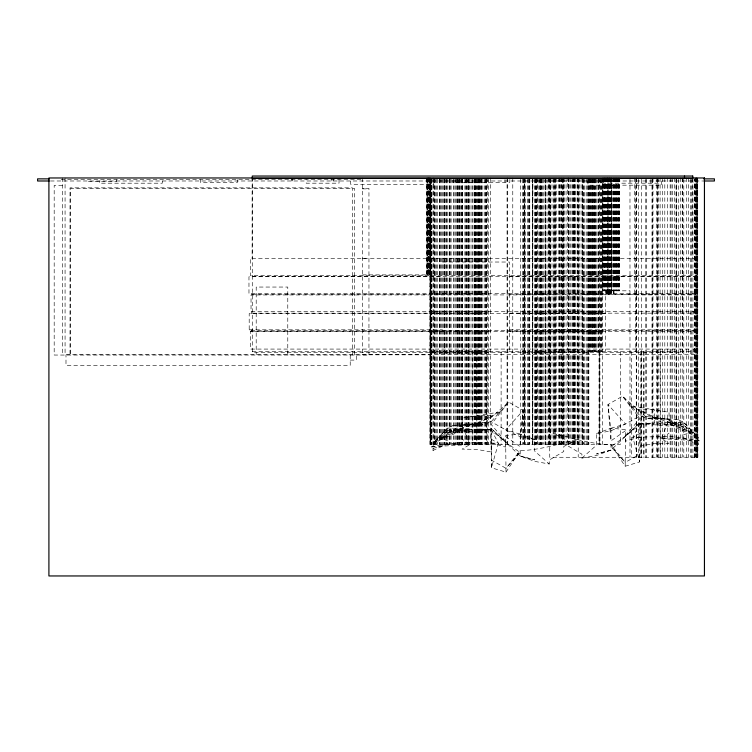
<?xml version="1.0" encoding="UTF-8"?>
<svg xmlns="http://www.w3.org/2000/svg" width="752" height="752" viewBox="0 0 752 752"><rect width="100%" height="100%" fill="white"/><g stroke="black" fill="none" stroke-linecap="round" stroke-linejoin="round"><path stroke-width="0.56" stroke-dasharray="3.76 2.82" d="M625.485 430.689L610.962 440.841L607.983 404.548L622.506 396.21L629.932 405.864L654.531 409.793L654.531 423.047L640.037 423.564L640.018 433.293L632.761 437.42L639.708 461.907L625.194 466.249L610.962 444.817C591.072 444.018 571.934 438.237 552.88 432.983L567.393 440.616M669.054 426.055L640.037 423.564L639.708 461.907L639.708 454.236L625.194 462.395L625.485 436.207L640.008 422.577L640.008 424.41L625.485 436.207L610.962 446.754L625.194 462.395L625.194 466.249M505.682 436.574L520.196 446.726L523.176 410.432L508.662 402.094L483.141 424.617L462.113 425.153L447.59 432.964L453.071 425.557L474.098 424.184L483.141 424.617L491.159 421.712L508.662 402.094L491.159 424.419L505.682 441.48M636.248 351.663L636.615 347.687M683.577 438.021L698.091 444.535L699.463 440.841L683.577 438.021L661.281 438.679L669.054 419.268L683.577 427.08L678.088 419.672L657.06 418.3L648.027 418.732L640.008 415.828L622.506 396.21L648.027 418.732L669.054 419.268L640.008 415.828L625.485 423.978L610.962 430.83L596.439 433.566L596.439 445.24L581.916 458.109L581.916 454.189L567.393 445.607L567.534 177.97M640.037 423.564L632.761 437.42L669.054 436.254L683.577 438.454L698.091 442.514M505.974 472.134L520.196 450.702C540.096 449.903 559.225 444.122 578.288 438.867L563.765 446.5L563.765 451.491L549.242 460.074L549.242 463.993L534.719 461.399L520.196 455.975L491.159 428.461L491.159 430.294L505.682 442.091L520.196 452.638L505.974 468.28L505.974 472.134L491.451 467.791L491.131 429.448L476.636 428.931L491.159 430.294M462.113 431.939L491.131 429.448L491.451 460.121L505.974 468.28L520.196 450.702L520.196 456.05L534.719 459.867L520.196 455.975M625.485 435.596L640.008 418.535L629.932 405.864L657.06 418.3L683.577 427.08M447.59 432.964L474.098 424.184L501.236 411.748L462.113 418.168L462.113 428.875L447.59 430.652L440.334 438.538L447.59 440.559M581.916 458.109L596.439 455.515L610.962 450.091L640.008 422.577M447.59 430.652L433.067 443.144L454.847 433.556L462.113 428.875L454.847 430.586L447.59 433.566L440.334 438.905M433.067 445.41C443.84 435.427 456.934 429.815 471.833 429.712C457.536 429.646 443.981 434.665 433.067 443.906M596.439 433.566L610.962 428.236L625.485 429.561L625.485 441.236L640.008 436.959L640.008 446.115L654.531 443.501L669.054 443.229L661.281 438.679L669.054 433.143M454.847 430.586L462.113 425.97M534.719 439.45L520.196 436.715L505.682 429.862L491.159 421.712L462.113 425.153L469.878 444.564L462.113 449.113L476.636 449.386L491.159 451.999L491.159 442.843L505.682 447.12L505.682 435.446L520.196 434.12L534.719 439.45L534.719 451.125L549.242 463.993M453.071 425.557L447.59 428.095L433.067 443.088L447.59 428.095L468.618 428.649L493.218 415.339L476.636 415.677M447.59 443.906L431.695 446.726L433.067 450.42L447.59 443.906L469.878 444.564L462.113 439.027M610.962 428.236L625.485 423.978L607.983 404.548L610.962 430.83L610.962 440.841M433.067 448.399L447.59 444.338L462.113 442.138L498.407 443.304L491.451 467.791L491.451 460.121M610.962 450.091L596.439 453.982L610.962 450.166L610.962 444.817L625.194 462.395M683.577 434.675L690.834 432.654L683.577 424.767L669.054 422.991L669.054 412.284L654.531 409.793L637.95 409.455L662.54 422.765L683.577 422.21L698.091 437.203L698.091 444.535M640.008 424.41L654.531 423.047M462.113 425.153L474.098 424.184M431.695 446.726L469.878 444.564M61.072 179.728L362.52 179.728M50.44 180.988L702.678 180.988M658.432 183.187L603.715 183.187L603.715 179.399M62.444 185.406L54.182 185.406L54.182 355.047L368.95 355.047L368.95 188.404L362.52 188.404M362.52 188.874L368.95 188.874M696.549 258.331L250.35 258.331L250.35 275.505L696.549 275.505M362.52 258.556L368.95 258.556M442.571 262.025L509.508 262.025L509.508 351.663M362.52 274.884L430.746 274.884M252.409 276.529L442.571 276.529M509.508 276.529L696.775 276.529M696.775 276.68L248.968 276.727L248.968 293.637L696.775 293.637M602.634 290.817L629.979 290.817M694.942 293.684L695.591 293.684M605.68 294.267L635.28 294.267M251.958 294.718L442.571 294.718M509.508 294.718L695.854 294.718M695.854 311.648L251.036 311.648L251.036 294.953L605.68 294.906M635.28 294.906L695.854 294.906M251.723 313.161L442.571 313.161M509.508 313.161L696.549 313.161M605.68 313.584L249.194 313.584L249.194 330.278L694.942 330.278M249.194 329.827L442.571 329.827M509.508 329.827L696.549 329.827M442.571 331.369L250.35 331.294L250.35 349.078L694.942 349.078M509.508 331.369L694.942 331.369M250.35 331.491L605.68 331.491M252.287 351.663L693.325 351.663L693.325 349.078M694.942 354.493L65.067 354.493L65.067 177.97M362.52 354.822L431.714 354.822M350.225 360.095L356.373 360.095L356.373 355.047M661.281 438.679L699.463 440.841M657.06 418.3L669.054 419.268M690.834 433.02L683.577 427.681L676.311 424.701L669.054 422.991L676.311 427.672L698.091 437.26L683.577 422.21L678.088 419.672M520.196 434.12L505.682 429.862L523.176 410.432L520.196 436.715L520.196 446.726M491.15 439.177L498.407 443.304L491.131 429.448M669.054 420.086L676.311 424.701M698.091 438.021C687.178 428.781 673.632 423.761 659.325 423.827C674.234 423.931 687.319 429.542 698.091 439.525M698.091 437.26L683.577 424.767M491.159 428.461L505.682 442.091L505.974 468.28M697.668 457.272L697.687 179.145L697.884 457.272L549.74 457.272L549.74 351.663M697.489 179.145L697.442 457.272M697.33 177.97L697.292 457.272M697.123 177.97L697.132 457.272L697.001 177.97M696.813 177.97L696.822 457.272M696.7 177.97L696.643 457.272M696.531 177.97L696.512 457.272M696.474 177.97L696.408 457.272M696.183 177.97L696.314 457.272M695.591 177.97L695.591 457.272M695.271 177.97L695.271 293.684M694.942 177.97L694.942 457.272M693.739 311.648L693.739 313.161M693.494 329.827L693.494 331.369M692.902 179.145L692.902 457.272M692.752 177.97L692.752 258.331M691.483 179.145L691.483 457.272M690.684 179.145L690.674 457.272M688.418 177.97L688.418 457.272M686.416 177.97L686.416 457.272M683.794 179.145L683.794 457.272M682.515 177.97L682.515 352.462L252.268 352.462L252.268 177.97M682.214 177.97L682.214 457.272M680.645 177.97L680.645 457.272M678.736 179.145L678.736 457.272M676.509 179.145L676.509 457.272M676.227 177.97L676.227 457.272M676.067 179.145L676.067 457.272M674.431 177.97L674.431 457.272M672.391 177.97L672.391 457.272M671.047 177.97L671.047 457.272M670.164 177.97L670.164 457.272M667.325 177.97L667.325 457.272M664.806 177.97L664.806 457.272M662.456 177.97L662.456 457.272M661.666 180.988L661.666 185.171L587.923 185.171L587.923 180.988M660.557 351.663L660.557 457.272M660.106 177.97L660.106 457.272M658.423 177.97L658.423 457.272M657.727 177.97L657.727 457.272M657.596 179.145L657.596 457.272M656.308 177.97L656.308 457.272M652.99 177.97L652.99 457.272M652.379 179.145L652.379 457.272M651.993 179.145L651.993 457.272M650.809 179.399L650.809 183.187M646.626 179.145L646.626 457.272M645.771 179.145L645.771 457.272M644.05 351.663L644.05 457.272M643.468 351.663L643.411 457.272M641.729 351.663L641.729 457.272M641.588 179.145L641.588 457.272M640.789 351.663L640.789 457.272M638.429 179.145L638.429 457.272M636.615 177.97L636.615 457.272M636.248 177.97L636.248 457.272M635.28 179.145L635.28 351.663M634.603 177.97L634.603 294.267M631.52 351.663L631.52 457.272M629.979 179.136L629.979 457.272M620.409 351.663L620.409 444.423L429.947 444.423L429.9 177.97M619.375 177.97L619.281 290.817M619.178 177.97L619.178 290.817M618.934 177.97L618.934 290.817M618.642 177.97L618.642 290.817M618.36 177.97L618.36 290.817M617.806 177.97L617.806 290.817M617.148 177.97L617.148 290.817M616.866 177.97L616.866 290.817M616.621 177.97L616.621 290.817M616.132 177.97L616.132 290.817M615.277 177.97L615.277 290.817M615.098 177.97L615.098 290.817M614.948 177.97L614.948 290.817M614.779 177.97L614.779 290.817M613.952 177.97L613.952 294.267M613.811 177.97L613.811 294.267M613.435 177.97L613.397 294.267M612.278 177.97L612.278 290.817M611.818 177.97L611.818 290.817M611.667 177.97L611.667 294.267M611.498 177.97L611.498 294.267M611.273 290.817L611.273 177.97L611.188 294.267M610.521 177.97L610.521 294.267M610.436 179.399L610.436 183.187M610.295 177.97L610.295 294.267M610.126 177.97L610.126 290.817M609.957 177.97L609.957 294.267M609.693 177.97L609.693 294.267M609.543 177.97L609.543 290.817M609.458 177.97L609.458 294.267M609.148 177.97L609.148 294.267M608.97 177.97L608.97 290.817M608.894 177.97L608.894 294.267M608.575 177.97L608.575 294.267M607.983 290.817L607.983 177.97L607.889 294.267M607.738 177.97L607.738 290.817M607.578 177.97L607.578 294.267M607.419 177.97L607.419 290.817M607.202 177.97L607.259 294.267M607.108 177.97L607.043 294.267M606.93 177.97L606.93 294.267M606.535 177.97L606.535 294.267M606.168 177.97L606.168 294.267M605.717 177.97L605.68 351.663M605.379 177.97L605.379 290.817M605.116 177.97L605.116 290.817M604.834 177.97L604.834 290.817M604.617 177.97L604.617 290.817M604.458 177.97L604.458 290.817M604.288 177.97L604.288 290.817M603.828 177.97L603.828 290.817M603.461 177.97L603.461 290.817M603.095 177.97L603.095 290.817M602.634 177.97L602.634 444.423M601.91 179.145L601.91 351.663M601.487 179.145L601.487 351.663M600.557 179.145L600.557 351.663M600.058 179.145L600.058 351.663M599.946 351.663L599.946 444.423M599.363 351.663L599.363 444.423L599.316 179.145M599.024 351.663L599.024 444.423M598.818 179.145L598.818 351.663M598.423 179.145L598.423 351.663M597.915 179.145L597.915 351.663M596.43 179.145L596.43 351.663M595.537 179.145L595.537 351.663M595.095 179.145L595.095 351.663M594.428 179.145L594.428 351.663M594.221 179.145L594.221 351.663M593.563 179.145L593.563 351.663M593.074 179.145L593.074 351.663M592.529 179.145L592.529 351.663M592.266 179.145L592.266 351.663M591.73 179.145L591.73 351.663M591.072 179.145L591.072 351.663M590.63 179.145L590.63 351.663M589.953 179.145L589.953 351.663M589.446 179.145L589.446 351.663M588.872 179.145L588.872 444.423M588.59 179.145L588.59 444.423M588.073 179.145L588.073 444.423M587.18 179.145L587.18 444.423M586.146 179.145L586.146 444.423M584.483 179.145L584.483 444.423M583.552 179.145L583.552 444.423M583.044 179.145L583.044 444.423M582.509 177.97L582.509 444.423M582.283 177.97L582.283 444.423M582.227 179.145L582.227 444.423M581.07 177.97L581.07 444.423M579.444 177.97L579.444 444.423M578.25 177.97L578.213 457.272M578.175 179.145L578.175 444.423M577.865 177.97L577.865 444.423M577.32 177.97L577.32 444.423M575.882 177.97L575.882 444.423M574.989 177.97L574.989 444.423M574.396 177.97L574.396 444.423M574.049 177.97L574.049 444.423M573.964 177.97L573.823 444.423M573.381 177.97L573.381 444.423M572.62 177.97L572.62 444.423M571.981 177.97L571.981 444.423M570.354 177.97L570.354 444.423M569.104 177.97L569.104 444.423M568.803 177.97L568.879 444.423M568.728 177.97L568.728 444.423M568.512 177.97L568.512 444.423M566.077 177.97L566.077 444.423M564.338 177.97L564.338 444.423M563.633 177.97L563.633 444.423M563.408 177.97L563.408 444.423M563.116 179.145L563.116 444.423M562.787 177.97L562.787 444.423M562.261 179.145L562.261 444.423M561.65 177.97L561.65 444.423M561.349 177.97L561.349 444.423M560.729 177.97L560.785 444.423M559.826 177.97L559.826 444.423M559.488 177.97L559.516 444.423M558.567 177.97L558.567 444.423M556.753 177.97L556.753 444.423M555.719 177.97L555.719 444.423M555.343 179.145L555.343 444.423M554.769 177.97L554.769 444.423M554.544 179.145L554.544 444.423M553.51 179.145L553.51 444.423M553.021 177.97L553.021 444.423M550.981 177.97L550.981 444.423M550.596 179.145L550.596 444.423M550.163 179.145L550.163 444.423M549.891 179.145L549.891 444.423M549.646 177.97L549.646 444.423M549.092 177.97L549.092 444.423M548.716 177.97L548.716 444.423M547.954 179.145L547.954 444.423M546.037 179.145L546.037 444.423M545.689 179.145L545.689 444.423M545.407 179.145L545.407 444.423M545.181 177.97L545.2 444.423M545.115 179.145L545.115 444.423M543.781 179.145L543.781 444.423M542.737 179.145L542.737 444.423M541.788 179.145L541.788 444.423M541.243 179.145L541.233 444.423M540.744 179.145L540.744 444.423M540.575 179.145L540.575 444.423M540.19 179.145L540.19 444.423M539.645 179.145L539.645 444.423M538.864 179.145L538.864 444.423M537.614 177.97L537.614 444.423M536.947 179.145L536.947 444.423M536.242 179.145L536.242 444.423M536.148 179.145L536.11 444.423M535.593 179.145L535.593 444.423M535.189 179.145L535.189 444.423M534.334 179.145L534.334 444.423M532.35 179.145L532.35 444.423M532.284 179.145L532.284 444.423M529.784 179.145L529.784 444.423M529.417 179.145L529.417 444.423M529.023 179.145L529.013 444.423M528.233 179.145L528.233 444.423M527.537 179.145L527.537 444.423M525.375 179.145L525.375 444.423M524.558 179.145L524.558 444.423M523.909 179.145L523.909 444.423M523.561 179.145L523.561 444.423M522.508 179.145L522.508 444.423M520.403 179.145L520.403 444.423M512.779 177.97L512.779 444.423M509.837 179.408L509.837 182.294L452.206 182.294L452.206 179.408M507.732 177.97L507.732 444.423M507.064 177.97L507.064 444.423M505.006 179.408L505.006 182.294M501.114 351.663L501.114 444.423M490.718 177.97L490.718 444.423M488.659 179.145L488.659 444.423M487.728 177.97L487.728 444.423M486.817 351.663L486.845 444.423M486.553 179.145L486.553 444.423M486.318 179.145L486.318 444.423M485.933 179.145L485.924 444.423M485.613 179.145L485.613 444.423M484.269 179.145L484.269 444.423M482.812 179.145L482.812 444.423M481.703 179.145L481.703 444.423M481.139 179.145L481.083 444.423M480.848 179.145L480.782 444.423M479.983 179.145L479.983 444.423M479.56 179.145L479.56 444.423M479.109 179.145L479.109 444.423M478.582 179.145L478.582 444.423M478.366 179.145L478.366 444.423M477.887 179.145L477.887 444.423M477.2 179.145L477.2 444.423M476.834 351.663L476.834 444.423M476.524 179.145L476.646 444.423M475.988 179.145L475.988 444.423M475.612 179.145L475.612 444.423M475.076 179.145L475.076 444.423M474.897 179.145L474.897 444.423M474.728 179.145L474.662 444.423M474.127 179.145L474.023 444.423M472.811 179.145L472.811 444.423M472.754 351.663L472.754 444.423M471.946 179.145L471.946 444.423M469.991 179.145L469.991 444.423M469.088 179.145L469.088 444.423M468.534 179.145L468.534 444.423M468.327 179.145L468.327 444.423M468.205 179.145L468.205 444.423M467.763 179.145L467.763 444.423M466.832 179.145L466.832 444.423M466.682 349.078L466.682 351.663M466.268 179.145L466.268 444.423M465.732 179.145L465.732 444.423M464.886 179.145L464.886 444.423M462.471 179.145L462.471 444.423M462.292 179.145L462.292 444.423M462.029 179.145L462.029 444.423M461.813 179.145L461.813 444.423M460.948 179.145L460.948 444.423M459.914 179.145L459.914 444.423M459.331 179.145L459.331 444.423M458.917 179.145L458.917 444.423M458.109 179.145L458.109 444.423M457.63 179.145L457.63 444.423M457.413 179.145L457.413 444.423M456.464 179.145L456.464 444.423M456.032 179.408L456.032 182.294M455.28 179.145L455.28 444.423M454.105 179.145L454.105 444.423M453.287 179.145L453.287 444.423M451.106 179.145L451.106 444.423M450.147 179.145L450.147 444.423M449.771 179.145L449.771 444.423M449.63 179.145L449.63 444.423M447.854 179.145L447.854 444.423M446.848 179.145L446.848 444.423M446.171 179.145L446.171 444.423M445.043 179.145L445.043 444.423M444.817 179.145L444.817 444.423M444.695 179.145L444.695 444.423M444.272 179.145L444.272 444.423M443.295 179.145L443.295 444.423M442.533 179.145L442.533 444.423M441.509 179.145L441.509 444.423M440.569 179.145L440.569 444.423M439.817 179.145L439.817 444.423M439.347 179.145L439.29 444.423M437.335 179.145L437.335 444.423M436.329 179.145L436.329 444.423M435.493 179.145L435.493 444.423M434.665 179.145L434.665 444.423M434.139 179.145L434.139 444.423M433.913 177.97L433.913 444.423M433.349 180.988L433.349 184.381L350.686 184.381L350.686 180.988M433.105 177.97L433.067 450.42M431.949 179.145L431.949 444.423M431.761 179.145L431.742 444.423L431.592 179.145M431.404 179.145L431.404 444.423M431.347 179.145L431.347 444.423M431.225 179.145L431.131 444.423L430.99 177.97M430.464 177.97L430.464 444.423M430.304 179.145L430.351 444.423M430.163 177.97L430.182 444.423L430.012 177.97M429.683 177.97L429.806 274.884M429.608 177.97L429.646 274.884M429.514 177.97L429.524 274.884M429.26 274.884L429.242 177.97L429.129 274.884M429.044 177.97L429.035 274.884M428.781 177.97L428.875 274.884M428.621 177.97L428.668 274.884M428.555 177.97L428.443 274.884L428.377 177.97M428.132 177.97L428.179 274.884M428.01 177.97L428.057 274.884M427.916 274.884L427.832 177.97L427.681 274.884M427.493 177.97L427.615 274.884M427.343 177.97L427.474 274.884M427.183 177.97L427.192 274.884M427.08 274.884L427.042 177.97L426.92 274.884M426.685 177.97L426.647 274.884M362.52 177.97L362.52 355.047M354.681 355.047L354.681 188.555L70.679 188.555L70.679 355.047M352.406 355.047L352.406 187.85L70.011 187.85L70.011 355.047M350.225 355.047L350.225 365.322L65.988 365.322L65.988 355.047M339.03 179.728L339.03 183.187L306.186 183.187L306.186 179.728M333.427 179.286L333.427 180.95M331.905 179.286L331.905 180.95M292.528 179.286L292.528 180.95M291.767 179.286L291.767 180.95M287.781 354.493L287.781 287.048L256.197 287.048L256.197 354.493M252.409 275.505L252.409 276.727M252.127 177.97L252.127 258.331M251.958 293.637L251.958 294.953M251.723 311.648L251.723 313.584M251.262 329.827L251.262 331.369M237.341 179.728L237.341 182.529L200.521 182.529L200.521 179.728M162.31 180.988L162.31 183.197L99.461 183.197L99.461 180.988M116.616 179.728L116.616 181.552L88.623 181.552L88.623 179.728M62.444 177.97L62.444 355.047M696.07 457.272L696.061 177.97L696.014 457.272M694.773 457.272L694.773 179.145L694.726 457.272M602.813 290.817L602.813 177.97L602.766 290.817M532.792 444.423L532.792 179.145L532.764 444.423M524.332 444.423L524.332 179.145L524.294 444.423M430.793 444.423L430.802 177.97L430.764 444.423"/><path stroke-width="1.13" d="M49.35 178.863L37.6 178.863L37.6 180.988L49.275 180.988M703.825 178.863L714.4 178.863L714.4 180.988L703.853 180.988M684.489 176.043L684.489 178.45M692.752 176.043L252.268 176.043L252.268 178.45L692.752 178.45L692.752 176.043M704.445 177.97L48.908 177.97L48.908 575.957L704.445 575.957L704.445 177.97"/></g></svg>
